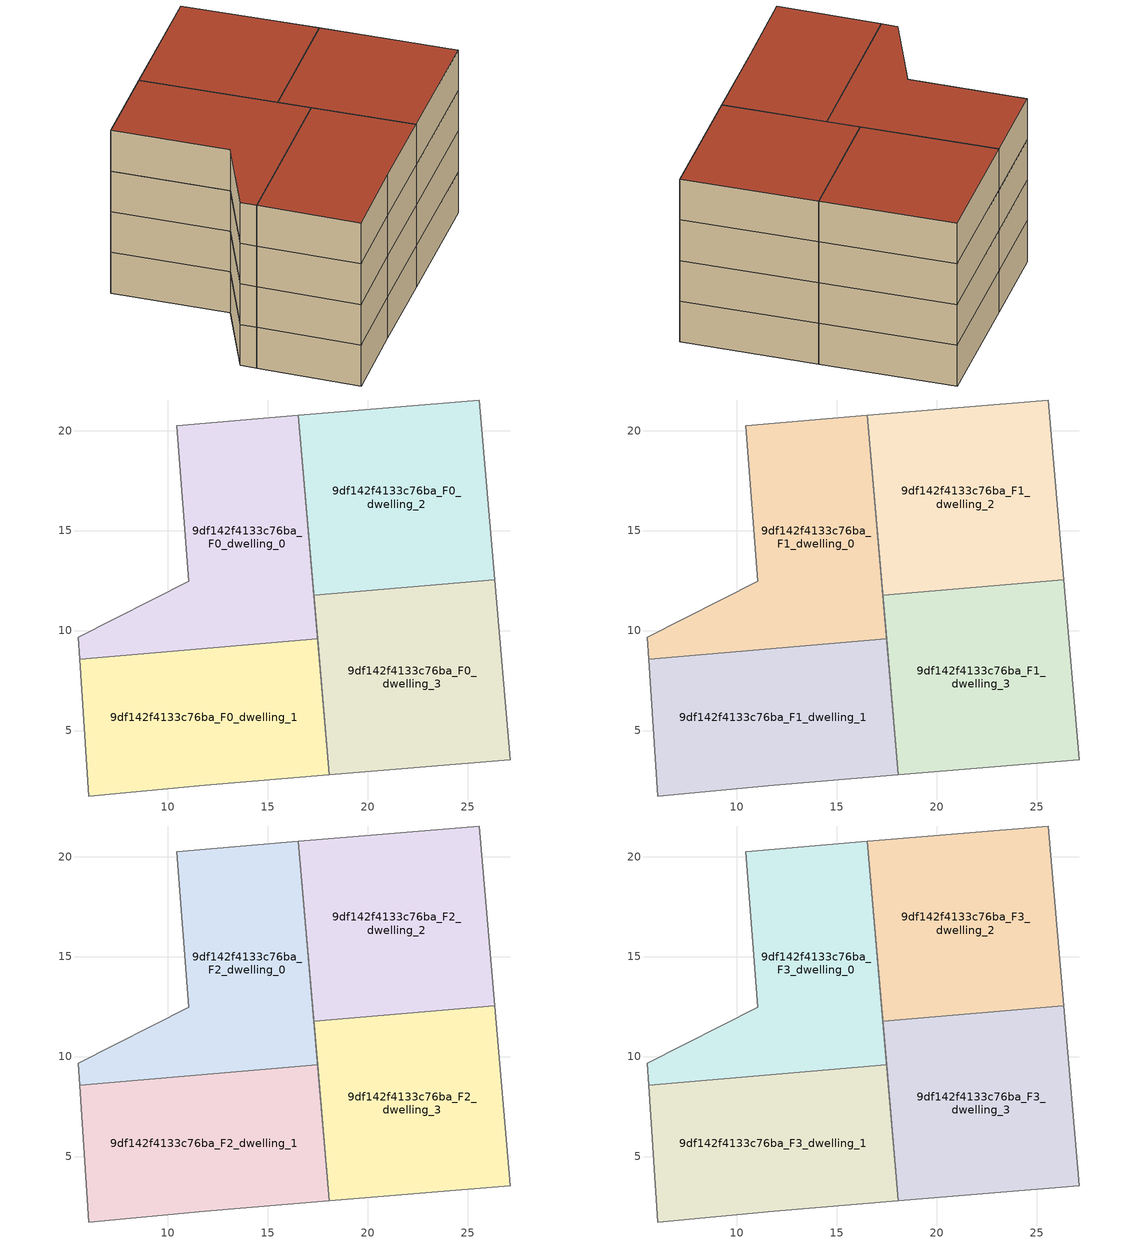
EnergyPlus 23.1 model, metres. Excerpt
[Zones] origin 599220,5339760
9df142f4133c76ba_F0_dwelling_0
 floor ground (EU_floor_Construction): 16.54,20.76 17.5,9.58 5.59,8.56 5.52,9.65 11.06,12.47 10.45,20.25 z0
 wall adiabatic (EU_wall_Construction): 17.5,9.58 16.54,20.76 10.45,20.25 11.06,12.47 5.52,9.65 5.59,8.56 z0:3
 wall to 9df142f4133c76ba_F0_dwelling_1 (EU_wall_Construction): 5.59,8.56 17.5,9.58 z0:3
9df142f4133c76ba_F0_dwelling_1
 floor ground (EU_floor_Construction): 17.5,9.58 18.08,2.78 11.85,2.26 6.04,1.72 5.59,8.56 z0
 wall adiabatic (EU_wall_Construction): 5.59,8.56 6.04,1.72 11.85,2.26 18.08,2.78 17.5,9.58 z0:3
9df142f4133c76ba_F0_dwelling_2
 floor ground (EU_floor_Construction): 25.6,21.53 26.37,12.54 17.31,11.77 16.54,20.76 z0
 wall adiabatic (EU_wall_Construction): 26.37,12.54 25.6,21.53 16.54,20.76 17.31,11.77 z0:3
 wall to 9df142f4133c76ba_F0_dwelling_3 (EU_wall_Construction): 17.31,11.77 26.37,12.54 z0:3
9df142f4133c76ba_F0_dwelling_3
 floor ground (EU_floor_Construction): 26.37,12.54 27.14,3.54 18.08,2.78 17.31,11.77 z0
 wall adiabatic (EU_wall_Construction): 17.31,11.77 18.08,2.78 27.14,3.54 26.37,12.54 z0:3
9df142f4133c76ba_F1_dwelling_0
 floor to 9df142f4133c76ba_F0_dwelling_0 (EU_floor_Construction): 16.54,20.76 17.5,9.58 5.59,8.56 5.52,9.65 11.06,12.47 10.45,20.25 z3
 wall adiabatic (EU_wall_Construction): 17.5,9.58 16.54,20.76 10.45,20.25 11.06,12.47 5.52,9.65 5.59,8.56 z3:6
 wall to 9df142f4133c76ba_F1_dwelling_1 (EU_wall_Construction): 5.59,8.56 17.5,9.58 z3:6
9df142f4133c76ba_F1_dwelling_1
 floor to 9df142f4133c76ba_F0_dwelling_1 (EU_floor_Construction): 17.5,9.58 18.08,2.78 11.85,2.26 6.04,1.72 5.59,8.56 z3
 wall adiabatic (EU_wall_Construction): 5.59,8.56 6.04,1.72 11.85,2.26 18.08,2.78 17.5,9.58 z3:6
9df142f4133c76ba_F1_dwelling_2
 floor to 9df142f4133c76ba_F0_dwelling_2 (EU_floor_Construction): 25.6,21.53 26.37,12.54 17.31,11.77 16.54,20.76 z3
 wall adiabatic (EU_wall_Construction): 26.37,12.54 25.6,21.53 16.54,20.76 17.31,11.77 z3:6
 wall to 9df142f4133c76ba_F1_dwelling_3 (EU_wall_Construction): 17.31,11.77 26.37,12.54 z3:6
9df142f4133c76ba_F1_dwelling_3
 floor to 9df142f4133c76ba_F0_dwelling_3 (EU_floor_Construction): 26.37,12.54 27.14,3.54 18.08,2.78 17.31,11.77 z3
 wall adiabatic (EU_wall_Construction): 17.31,11.77 18.08,2.78 27.14,3.54 26.37,12.54 z3:6
9df142f4133c76ba_F2_dwelling_0
 floor to 9df142f4133c76ba_F1_dwelling_0 (EU_floor_Construction): 16.54,20.76 17.5,9.58 5.59,8.56 5.52,9.65 11.06,12.47 10.45,20.25 z6
 wall adiabatic (EU_wall_Construction): 17.5,9.58 16.54,20.76 10.45,20.25 11.06,12.47 5.52,9.65 5.59,8.56 z6:9
 wall to 9df142f4133c76ba_F2_dwelling_1 (EU_wall_Construction): 5.59,8.56 17.5,9.58 z6:9
9df142f4133c76ba_F2_dwelling_1
 floor to 9df142f4133c76ba_F1_dwelling_1 (EU_floor_Construction): 17.5,9.58 18.08,2.78 11.85,2.26 6.04,1.72 5.59,8.56 z6
 wall adiabatic (EU_wall_Construction): 5.59,8.56 6.04,1.72 11.85,2.26 18.08,2.78 17.5,9.58 z6:9
9df142f4133c76ba_F2_dwelling_2
 floor to 9df142f4133c76ba_F1_dwelling_2 (EU_floor_Construction): 25.6,21.53 26.37,12.54 17.31,11.77 16.54,20.76 z6
 wall adiabatic (EU_wall_Construction): 26.37,12.54 25.6,21.53 16.54,20.76 17.31,11.77 z6:9
 wall to 9df142f4133c76ba_F2_dwelling_3 (EU_wall_Construction): 17.31,11.77 26.37,12.54 z6:9
9df142f4133c76ba_F2_dwelling_3
 floor to 9df142f4133c76ba_F1_dwelling_3 (EU_floor_Construction): 26.37,12.54 27.14,3.54 18.08,2.78 17.31,11.77 z6
 wall adiabatic (EU_wall_Construction): 17.31,11.77 18.08,2.78 27.14,3.54 26.37,12.54 z6:9
9df142f4133c76ba_F3_dwelling_0
 floor to 9df142f4133c76ba_F2_dwelling_0 (EU_floor_Construction): 16.54,20.76 17.5,9.58 5.59,8.56 5.52,9.65 11.06,12.47 10.45,20.25 z9
 wall adiabatic (EU_wall_Construction): 17.5,9.58 16.54,20.76 10.45,20.25 11.06,12.47 5.52,9.65 5.59,8.56 z9:12
 wall to 9df142f4133c76ba_F3_dwelling_1 (EU_wall_Construction): 5.59,8.56 17.5,9.58 z9:12
 roof outside (EU_roof_Construction): 17.5,9.58 16.54,20.76 10.45,20.25 11.06,12.47 5.52,9.65 5.59,8.56 z12
9df142f4133c76ba_F3_dwelling_1
 floor to 9df142f4133c76ba_F2_dwelling_1 (EU_floor_Construction): 17.5,9.58 18.08,2.78 11.85,2.26 6.04,1.72 5.59,8.56 z9
 wall adiabatic (EU_wall_Construction): 5.59,8.56 6.04,1.72 11.85,2.26 18.08,2.78 17.5,9.58 z9:12
 roof outside (EU_roof_Construction): 18.08,2.78 17.5,9.58 5.59,8.56 6.04,1.72 11.85,2.26 z12
9df142f4133c76ba_F3_dwelling_2
 floor to 9df142f4133c76ba_F2_dwelling_2 (EU_floor_Construction): 25.6,21.53 26.37,12.54 17.31,11.77 16.54,20.76 z9
 wall adiabatic (EU_wall_Construction): 26.37,12.54 25.6,21.53 16.54,20.76 17.31,11.77 z9:12
 wall to 9df142f4133c76ba_F3_dwelling_3 (EU_wall_Construction): 17.31,11.77 26.37,12.54 z9:12
 roof outside (EU_roof_Construction): 26.37,12.54 25.6,21.53 16.54,20.76 17.31,11.77 z12
9df142f4133c76ba_F3_dwelling_3
 floor to 9df142f4133c76ba_F2_dwelling_3 (EU_floor_Construction): 26.37,12.54 27.14,3.54 18.08,2.78 17.31,11.77 z9
 wall adiabatic (EU_wall_Construction): 17.31,11.77 18.08,2.78 27.14,3.54 26.37,12.54 z9:12
 roof outside (EU_roof_Construction): 27.14,3.54 26.37,12.54 17.31,11.77 18.08,2.78 z12
[Building]
EU S2 Campaign: North Axis=0; Terrain=City; Solar Distribution=FullExterior
[Site:Location]
Vienna: Latitude=48; Longitude=16.5; Time Zone=1; Elevation=183
[SizingPeriod:WeatherFileDays]
AnnualSizingPeriod: Begin Month=1; Begin Day of Month=1; End Month=12; End Day of Month=31; Day of Week for Start Day=Monday; Use Weather File Daylight Saving Period=No; Use Weather File Rain and Snow Indicators=No
[MATERIAL]
EU_InternalMass_Material: Roughness=MediumRough; Thickness=0.1; Conductivity=1; Density=1800; Specific Heat=900; Thermal Absorptance=0.9; Solar Absorptance=0.7; Visible Absorptance=0.7
[MATERIAL:NOMASS] Roughness=MediumRough; Thermal Absorptance=0.9; Solar Absorptance=0.7; Visible Absorptance=0.7
Name | Thermal Resistance
EU_wall_NoMass | 0.942466
EU_roof_NoMass | 0.551687
EU_floor_NoMass | 0.66527
[CONSTRUCTION]
EU_wall_Construction: EU_wall_NoMass
EU_roof_Construction: EU_roof_NoMass
EU_floor_Construction: EU_floor_NoMass
EU_InternalMass_Construction: EU_InternalMass_Material
[ZONE] Type=1; Multiplier=1; Ceiling Height=autocalculate; Floor Area=autocalculate; Part of Total Floor Area=Yes
Name | Volume
9df142f4133c76ba_F0_dwelling_0; 9df142f4133c76ba_F1_dwelling_0; 9df142f4133c76ba_F2_dwelling_0; 9df142f4133c76ba_F3_dwelling_0; 9df142f4133c76ba_F0_dwelling_2; 9df142f4133c76ba_F1_dwelling_2; 9df142f4133c76ba_F2_dwelling_2; 9df142f4133c76ba_F3_dwelling_2; 9df142f4133c76ba_F0_dwelling_3; 9df142f4133c76ba_F1_dwelling_3; 9df142f4133c76ba_F2_dwelling_3; 9df142f4133c76ba_F3_dwelling_3 | 246.119
9df142f4133c76ba_F0_dwelling_1; 9df142f4133c76ba_F1_dwelling_1; 9df142f4133c76ba_F2_dwelling_1; 9df142f4133c76ba_F3_dwelling_1 | 246.088
[INTERNALMASS] Construction=EU_InternalMass_Construction
Name | Zone or ZoneList | Surface Area
9df142f4133c76ba_F0_dwelling_0_EU_InternalMass | 9df142f4133c76ba_F0_dwelling_0 | 82.0396
9df142f4133c76ba_F0_dwelling_1_EU_InternalMass | 9df142f4133c76ba_F0_dwelling_1 | 82.0292
9df142f4133c76ba_F0_dwelling_2_EU_InternalMass | 9df142f4133c76ba_F0_dwelling_2 | 82.0392
9df142f4133c76ba_F0_dwelling_3_EU_InternalMass | 9df142f4133c76ba_F0_dwelling_3 | 82.0395
9df142f4133c76ba_F1_dwelling_0_EU_InternalMass | 9df142f4133c76ba_F1_dwelling_0 | 82.0396
9df142f4133c76ba_F1_dwelling_1_EU_InternalMass | 9df142f4133c76ba_F1_dwelling_1 | 82.0292
9df142f4133c76ba_F1_dwelling_2_EU_InternalMass | 9df142f4133c76ba_F1_dwelling_2 | 82.0392
9df142f4133c76ba_F1_dwelling_3_EU_InternalMass | 9df142f4133c76ba_F1_dwelling_3 | 82.0395
9df142f4133c76ba_F2_dwelling_0_EU_InternalMass | 9df142f4133c76ba_F2_dwelling_0 | 82.0396
9df142f4133c76ba_F2_dwelling_1_EU_InternalMass | 9df142f4133c76ba_F2_dwelling_1 | 82.0292
9df142f4133c76ba_F2_dwelling_2_EU_InternalMass | 9df142f4133c76ba_F2_dwelling_2 | 82.0392
9df142f4133c76ba_F2_dwelling_3_EU_InternalMass | 9df142f4133c76ba_F2_dwelling_3 | 82.0395
9df142f4133c76ba_F3_dwelling_0_EU_InternalMass | 9df142f4133c76ba_F3_dwelling_0 | 82.0396
9df142f4133c76ba_F3_dwelling_1_EU_InternalMass | 9df142f4133c76ba_F3_dwelling_1 | 82.0292
9df142f4133c76ba_F3_dwelling_2_EU_InternalMass | 9df142f4133c76ba_F3_dwelling_2 | 82.0392
9df142f4133c76ba_F3_dwelling_3_EU_InternalMass | 9df142f4133c76ba_F3_dwelling_3 | 82.0395
[OTHEREQUIPMENT] Fuel Type=Electricity; Design Level Calculation Method=Watts/Area; Power per Zone Floor Area=1; Fraction Latent=0; Fraction Radiant=0; Fraction Lost=0; Carbon Dioxide Generation Rate=0; EndUse Subcategory=EU_Step8_InternalGains
Name | Zone or ZoneList or Space or SpaceList | Schedule
EU_Step8_InternalGain_9df142f4133c76ba_F0_dwelling_0_f000 | 9df142f4133c76ba_F0_dwelling_0 | EU_Step8_GainSchedule_9df142f4133c76ba_F0_dwelling_0_f000
EU_Step8_InternalGain_9df142f4133c76ba_F0_dwelling_1_f000 | 9df142f4133c76ba_F0_dwelling_1 | EU_Step8_GainSchedule_9df142f4133c76ba_F0_dwelling_1_f000
EU_Step8_InternalGain_9df142f4133c76ba_F0_dwelling_2_f000 | 9df142f4133c76ba_F0_dwelling_2 | EU_Step8_GainSchedule_9df142f4133c76ba_F0_dwelling_2_f000
EU_Step8_InternalGain_9df142f4133c76ba_F0_dwelling_3_f000 | 9df142f4133c76ba_F0_dwelling_3 | EU_Step8_GainSchedule_9df142f4133c76ba_F0_dwelling_3_f000
EU_Step8_InternalGain_9df142f4133c76ba_F1_dwelling_0_f000 | 9df142f4133c76ba_F1_dwelling_0 | EU_Step8_GainSchedule_9df142f4133c76ba_F1_dwelling_0_f000
EU_Step8_InternalGain_9df142f4133c76ba_F1_dwelling_1_f000 | 9df142f4133c76ba_F1_dwelling_1 | EU_Step8_GainSchedule_9df142f4133c76ba_F1_dwelling_1_f000
EU_Step8_InternalGain_9df142f4133c76ba_F1_dwelling_2_f000 | 9df142f4133c76ba_F1_dwelling_2 | EU_Step8_GainSchedule_9df142f4133c76ba_F1_dwelling_2_f000
EU_Step8_InternalGain_9df142f4133c76ba_F1_dwelling_3_f000 | 9df142f4133c76ba_F1_dwelling_3 | EU_Step8_GainSchedule_9df142f4133c76ba_F1_dwelling_3_f000
EU_Step8_InternalGain_9df142f4133c76ba_F2_dwelling_0_f000 | 9df142f4133c76ba_F2_dwelling_0 | EU_Step8_GainSchedule_9df142f4133c76ba_F2_dwelling_0_f000
EU_Step8_InternalGain_9df142f4133c76ba_F2_dwelling_1_f000 | 9df142f4133c76ba_F2_dwelling_1 | EU_Step8_GainSchedule_9df142f4133c76ba_F2_dwelling_1_f000
EU_Step8_InternalGain_9df142f4133c76ba_F2_dwelling_2_f000 | 9df142f4133c76ba_F2_dwelling_2 | EU_Step8_GainSchedule_9df142f4133c76ba_F2_dwelling_2_f000
EU_Step8_InternalGain_9df142f4133c76ba_F2_dwelling_3_f000 | 9df142f4133c76ba_F2_dwelling_3 | EU_Step8_GainSchedule_9df142f4133c76ba_F2_dwelling_3_f000
EU_Step8_InternalGain_9df142f4133c76ba_F3_dwelling_0_f000 | 9df142f4133c76ba_F3_dwelling_0 | EU_Step8_GainSchedule_9df142f4133c76ba_F3_dwelling_0_f000
EU_Step8_InternalGain_9df142f4133c76ba_F3_dwelling_1_f000 | 9df142f4133c76ba_F3_dwelling_1 | EU_Step8_GainSchedule_9df142f4133c76ba_F3_dwelling_1_f000
EU_Step8_InternalGain_9df142f4133c76ba_F3_dwelling_2_f000 | 9df142f4133c76ba_F3_dwelling_2 | EU_Step8_GainSchedule_9df142f4133c76ba_F3_dwelling_2_f000
EU_Step8_InternalGain_9df142f4133c76ba_F3_dwelling_3_f000 | 9df142f4133c76ba_F3_dwelling_3 | EU_Step8_GainSchedule_9df142f4133c76ba_F3_dwelling_3_f000
[ZONEVENTILATION:DESIGNFLOWRATE] Schedule=EU_AlwaysOn; Design Flow Rate Calculation Method=AirChanges/Hour; Air Changes per Hour=0.530523; Ventilation Type=Natural; Fan Pressure Rise=0; Fan Total Efficiency=1; Constant Term Coefficient=1; Temperature Term Coefficient=0; Velocity Term Coefficient=0; Velocity Squared Term Coefficient=0; Minimum Indoor Temperature=-100; Maximum Indoor Temperature=100; Delta Temperature=-100; Minimum Outdoor Temperature=-100; Maximum Outdoor Temperature=100; Maximum Wind Speed=40
Name | Zone or ZoneList or Space or SpaceList
EU_ConstantAir_9df142f4133c76ba_F0_dwelling_0 | 9df142f4133c76ba_F0_dwelling_0
EU_ConstantAir_9df142f4133c76ba_F0_dwelling_1 | 9df142f4133c76ba_F0_dwelling_1
EU_ConstantAir_9df142f4133c76ba_F0_dwelling_2 | 9df142f4133c76ba_F0_dwelling_2
EU_ConstantAir_9df142f4133c76ba_F0_dwelling_3 | 9df142f4133c76ba_F0_dwelling_3
EU_ConstantAir_9df142f4133c76ba_F1_dwelling_0 | 9df142f4133c76ba_F1_dwelling_0
EU_ConstantAir_9df142f4133c76ba_F1_dwelling_1 | 9df142f4133c76ba_F1_dwelling_1
EU_ConstantAir_9df142f4133c76ba_F1_dwelling_2 | 9df142f4133c76ba_F1_dwelling_2
EU_ConstantAir_9df142f4133c76ba_F1_dwelling_3 | 9df142f4133c76ba_F1_dwelling_3
EU_ConstantAir_9df142f4133c76ba_F2_dwelling_0 | 9df142f4133c76ba_F2_dwelling_0
EU_ConstantAir_9df142f4133c76ba_F2_dwelling_1 | 9df142f4133c76ba_F2_dwelling_1
EU_ConstantAir_9df142f4133c76ba_F2_dwelling_2 | 9df142f4133c76ba_F2_dwelling_2
EU_ConstantAir_9df142f4133c76ba_F2_dwelling_3 | 9df142f4133c76ba_F2_dwelling_3
EU_ConstantAir_9df142f4133c76ba_F3_dwelling_0 | 9df142f4133c76ba_F3_dwelling_0
EU_ConstantAir_9df142f4133c76ba_F3_dwelling_1 | 9df142f4133c76ba_F3_dwelling_1
EU_ConstantAir_9df142f4133c76ba_F3_dwelling_2 | 9df142f4133c76ba_F3_dwelling_2
EU_ConstantAir_9df142f4133c76ba_F3_dwelling_3 | 9df142f4133c76ba_F3_dwelling_3
[HVACTEMPLATE:THERMOSTAT] Constant Heating Setpoint=20; Constant Cooling Setpoint=50
EU_HeatOnly_9df142f4133c76ba_F0_dwelling_0; EU_HeatOnly_9df142f4133c76ba_F0_dwelling_1; EU_HeatOnly_9df142f4133c76ba_F0_dwelling_2; EU_HeatOnly_9df142f4133c76ba_F0_dwelling_3; EU_HeatOnly_9df142f4133c76ba_F1_dwelling_0; EU_HeatOnly_9df142f4133c76ba_F1_dwelling_1; EU_HeatOnly_9df142f4133c76ba_F1_dwelling_2; EU_HeatOnly_9df142f4133c76ba_F1_dwelling_3; EU_HeatOnly_9df142f4133c76ba_F2_dwelling_0; EU_HeatOnly_9df142f4133c76ba_F2_dwelling_1; EU_HeatOnly_9df142f4133c76ba_F2_dwelling_2; EU_HeatOnly_9df142f4133c76ba_F2_dwelling_3; EU_HeatOnly_9df142f4133c76ba_F3_dwelling_0; EU_HeatOnly_9df142f4133c76ba_F3_dwelling_1; EU_HeatOnly_9df142f4133c76ba_F3_dwelling_2; EU_HeatOnly_9df142f4133c76ba_F3_dwelling_3
[HVACTEMPLATE:ZONE:IDEALLOADSAIRSYSTEM] System Availability Schedule=EU_AlwaysOn; Maximum Heating Supply Air Temperature=50; Minimum Cooling Supply Air Temperature=13; Maximum Heating Supply Air Humidity Ratio=0.0156; Minimum Cooling Supply Air Humidity Ratio=0.0077; Heating Limit=NoLimit; Cooling Limit=NoLimit; Heating Availability Schedule=EU_AlwaysOn; Cooling Availability Schedule=EU_CoolingOff; Dehumidification Control Type=ConstantSensibleHeatRatio; Cooling Sensible Heat Ratio=0.7; Dehumidification Setpoint=60; Humidification Control Type=None; Humidification Setpoint=30; Outdoor Air Method=None; Outdoor Air Flow Rate per Person=0.00944; Outdoor Air Flow Rate per Zone Floor Area=0; Outdoor Air Flow Rate per Zone=0; Demand Controlled Ventilation Type=None; Outdoor Air Economizer Type=NoEconomizer; Heat Recovery Type=None; Sensible Heat Recovery Effectiveness=0.7; Latent Heat Recovery Effectiveness=0.65
Name | Template Thermostat
9df142f4133c76ba_F0_dwelling_0 | EU_HeatOnly_9df142f4133c76ba_F0_dwelling_0
9df142f4133c76ba_F0_dwelling_1 | EU_HeatOnly_9df142f4133c76ba_F0_dwelling_1
9df142f4133c76ba_F0_dwelling_2 | EU_HeatOnly_9df142f4133c76ba_F0_dwelling_2
9df142f4133c76ba_F0_dwelling_3 | EU_HeatOnly_9df142f4133c76ba_F0_dwelling_3
9df142f4133c76ba_F1_dwelling_0 | EU_HeatOnly_9df142f4133c76ba_F1_dwelling_0
9df142f4133c76ba_F1_dwelling_1 | EU_HeatOnly_9df142f4133c76ba_F1_dwelling_1
9df142f4133c76ba_F1_dwelling_2 | EU_HeatOnly_9df142f4133c76ba_F1_dwelling_2
9df142f4133c76ba_F1_dwelling_3 | EU_HeatOnly_9df142f4133c76ba_F1_dwelling_3
9df142f4133c76ba_F2_dwelling_0 | EU_HeatOnly_9df142f4133c76ba_F2_dwelling_0
9df142f4133c76ba_F2_dwelling_1 | EU_HeatOnly_9df142f4133c76ba_F2_dwelling_1
9df142f4133c76ba_F2_dwelling_2 | EU_HeatOnly_9df142f4133c76ba_F2_dwelling_2
9df142f4133c76ba_F2_dwelling_3 | EU_HeatOnly_9df142f4133c76ba_F2_dwelling_3
9df142f4133c76ba_F3_dwelling_0 | EU_HeatOnly_9df142f4133c76ba_F3_dwelling_0
9df142f4133c76ba_F3_dwelling_1 | EU_HeatOnly_9df142f4133c76ba_F3_dwelling_1
9df142f4133c76ba_F3_dwelling_2 | EU_HeatOnly_9df142f4133c76ba_F3_dwelling_2
9df142f4133c76ba_F3_dwelling_3 | EU_HeatOnly_9df142f4133c76ba_F3_dwelling_3
[SIZING:ZONE] Zone Cooling Design Supply Air Temperature Input Method=SupplyAirTemperature; Zone Cooling Design Supply Air Temperature=13; Zone Heating Design Supply Air Temperature Input Method=SupplyAirTemperature; Zone Heating Design Supply Air Temperature=50; Zone Cooling Design Supply Air Humidity Ratio=0.008; Zone Heating Design Supply Air Humidity Ratio=0.008; Cooling Design Air Flow Method=DesignDay; Cooling Design Air Flow Rate=0; Cooling Minimum Air Flow per Zone Floor Area=0.000762; Cooling Minimum Air Flow=0; Cooling Minimum Air Flow Fraction=0.2; Heating Design Air Flow Method=DesignDay; Heating Design Air Flow Rate=0; Heating Maximum Air Flow per Zone Floor Area=0.002032; Heating Maximum Air Flow=0.141576; Heating Maximum Air Flow Fraction=0.3; Account for Dedicated Outdoor Air System=No; Dedicated Outdoor Air System Control Strategy=NeutralSupplyAir; Dedicated Outdoor Air Low Setpoint Temperature for Design=autosize; Dedicated Outdoor Air High Setpoint Temperature for Design=autosize; Zone Load Sizing Method=Sensible Load Only No Latent Load; Zone Latent Cooling Design Supply Air Humidity Ratio Input Method=HumidityRatioDifference; Zone Cooling Design Supply Air Humidity Ratio Difference=0.005; Zone Latent Heating Design Supply Air Humidity Ratio Input Method=HumidityRatioDifference; Zone Humidification Design Supply Air Humidity Ratio Difference=0.005
9df142f4133c76ba_F0_dwelling_0; 9df142f4133c76ba_F0_dwelling_1; 9df142f4133c76ba_F0_dwelling_2; 9df142f4133c76ba_F0_dwelling_3; 9df142f4133c76ba_F1_dwelling_0; 9df142f4133c76ba_F1_dwelling_1; 9df142f4133c76ba_F1_dwelling_2; 9df142f4133c76ba_F1_dwelling_3; 9df142f4133c76ba_F2_dwelling_0; 9df142f4133c76ba_F2_dwelling_1; 9df142f4133c76ba_F2_dwelling_2; 9df142f4133c76ba_F2_dwelling_3; 9df142f4133c76ba_F3_dwelling_0; 9df142f4133c76ba_F3_dwelling_1; 9df142f4133c76ba_F3_dwelling_2; 9df142f4133c76ba_F3_dwelling_3
[SCHEDULE:CONSTANT]
Name | Hourly Value
EU_AlwaysOn | 1
EU_CoolingOff | 0
[SCHEDULE:FILE] Column Number=1; Rows to Skip at Top=0; Number of Hours of Data=8760; Column Separator=Comma; Interpolate to Timestep=No; Minutes per Item=60; Adjust Schedule for Daylight Savings=Yes
Name | File
EU_Step8_GainSchedule_9df142f4133c76ba_F0_dwelling_0_f000 | ../../schedules/9df142f4133c76ba/9df142f4133c76ba_F0_dwelling_0_f000_gain.csv
EU_Step8_GainSchedule_9df142f4133c76ba_F0_dwelling_1_f000 | ../../schedules/9df142f4133c76ba/9df142f4133c76ba_F0_dwelling_1_f000_gain.csv
EU_Step8_GainSchedule_9df142f4133c76ba_F0_dwelling_2_f000 | ../../schedules/9df142f4133c76ba/9df142f4133c76ba_F0_dwelling_2_f000_gain.csv
EU_Step8_GainSchedule_9df142f4133c76ba_F0_dwelling_3_f000 | ../../schedules/9df142f4133c76ba/9df142f4133c76ba_F0_dwelling_3_f000_gain.csv
EU_Step8_GainSchedule_9df142f4133c76ba_F1_dwelling_0_f000 | ../../schedules/9df142f4133c76ba/9df142f4133c76ba_F1_dwelling_0_f000_gain.csv
EU_Step8_GainSchedule_9df142f4133c76ba_F1_dwelling_1_f000 | ../../schedules/9df142f4133c76ba/9df142f4133c76ba_F1_dwelling_1_f000_gain.csv
EU_Step8_GainSchedule_9df142f4133c76ba_F1_dwelling_2_f000 | ../../schedules/9df142f4133c76ba/9df142f4133c76ba_F1_dwelling_2_f000_gain.csv
EU_Step8_GainSchedule_9df142f4133c76ba_F1_dwelling_3_f000 | ../../schedules/9df142f4133c76ba/9df142f4133c76ba_F1_dwelling_3_f000_gain.csv
EU_Step8_GainSchedule_9df142f4133c76ba_F2_dwelling_0_f000 | ../../schedules/9df142f4133c76ba/9df142f4133c76ba_F2_dwelling_0_f000_gain.csv
EU_Step8_GainSchedule_9df142f4133c76ba_F2_dwelling_1_f000 | ../../schedules/9df142f4133c76ba/9df142f4133c76ba_F2_dwelling_1_f000_gain.csv
EU_Step8_GainSchedule_9df142f4133c76ba_F2_dwelling_2_f000 | ../../schedules/9df142f4133c76ba/9df142f4133c76ba_F2_dwelling_2_f000_gain.csv
EU_Step8_GainSchedule_9df142f4133c76ba_F2_dwelling_3_f000 | ../../schedules/9df142f4133c76ba/9df142f4133c76ba_F2_dwelling_3_f000_gain.csv
EU_Step8_GainSchedule_9df142f4133c76ba_F3_dwelling_0_f000 | ../../schedules/9df142f4133c76ba/9df142f4133c76ba_F3_dwelling_0_f000_gain.csv
EU_Step8_GainSchedule_9df142f4133c76ba_F3_dwelling_1_f000 | ../../schedules/9df142f4133c76ba/9df142f4133c76ba_F3_dwelling_1_f000_gain.csv
EU_Step8_GainSchedule_9df142f4133c76ba_F3_dwelling_2_f000 | ../../schedules/9df142f4133c76ba/9df142f4133c76ba_F3_dwelling_2_f000_gain.csv
EU_Step8_GainSchedule_9df142f4133c76ba_F3_dwelling_3_f000 | ../../schedules/9df142f4133c76ba/9df142f4133c76ba_F3_dwelling_3_f000_gain.csv
